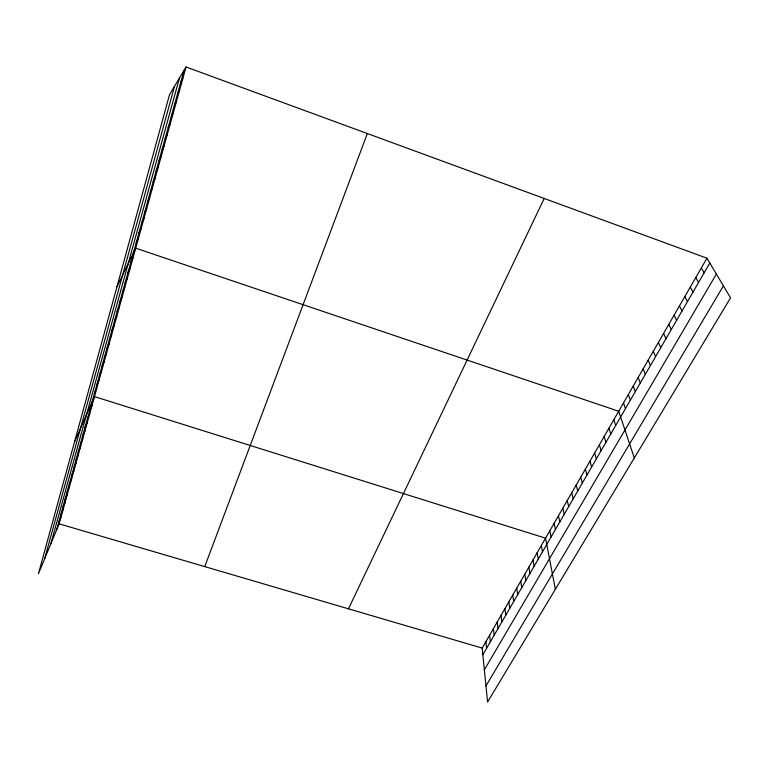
<?xml version="1.0" encoding="UTF-8"?>
<svg xmlns="http://www.w3.org/2000/svg" width="769" height="769" viewBox="0 0 769 769"><rect width="100%" height="100%" fill="white"/><g stroke="black" fill="none" stroke-linecap="round" stroke-linejoin="round"><path stroke-width="1.15" d="M44.65 558.794L174.525 86.291M50.812 543.923L179.465 78.025M56.579 529.985L184.041 70.344M186.05 66.99L169.507 94.702L38.45 573.761L59.126 523.843L186.05 66.99L706.942 258.201L730.55 297.843L487.584 702.01L482.192 648.094L706.942 258.201M204.756 566.618L367.342 133.537M58.646 522.536L61.184 516.432M62.837 507.434L65.365 501.388M60.732 515.019L63.26 508.943M64.952 499.783L67.48 493.765M69.258 484.259L71.777 478.318M67.095 492.054L69.614 486.075M71.44 476.396L73.949 470.484M73.641 468.456L76.141 462.573M75.862 460.439L78.361 454.594M78.111 452.345L80.601 446.539M82.658 435.936L85.138 430.207M80.38 444.184L82.86 438.417M84.965 427.612L87.435 421.921M87.301 419.211L89.762 413.559M89.656 410.723L92.107 405.119M74.497 441.992L94.472 396.602L545.557 538.175L555.353 589.285M94.424 393.507L96.865 387.989M96.846 384.769L99.278 379.3M99.297 375.954L101.719 370.533M101.768 367.044L104.18 361.67M104.257 358.046L106.66 352.721M106.776 348.963L109.169 343.685M109.323 339.783L111.707 334.563M111.899 330.516L114.273 325.345M114.494 321.154L116.859 316.04M117.119 311.695L119.464 306.639M119.762 302.14L122.108 297.142M122.444 292.489L124.77 287.548M125.145 282.732L127.462 277.859M127.875 272.88L130.182 268.064M348.463 608.827L544.192 198.46M130.643 262.931L132.931 258.173M116.984 286.683L135.709 248.176L618.718 411.261L634.3 457.949M136.161 243.004L138.43 238.38M138.92 233.045L141.179 228.489M141.717 222.981L143.957 218.492M144.534 212.821L146.764 208.389M147.379 202.545L149.599 198.191M150.263 192.163L152.464 187.886M153.175 181.676L155.357 177.466M156.107 171.074L158.279 166.94M159.077 160.356L161.23 156.309M162.086 149.532L164.22 145.552M165.124 138.583L167.238 134.69M168.19 127.519L170.285 123.713M171.295 116.33L173.371 112.61M174.428 105.026L176.486 101.393M177.601 93.597L179.638 90.05M482.855 654.746L709.816 263.036M180.802 82.033L182.83 78.582M484.364 669.828L716.381 274.043M485.97 685.89L723.418 285.866M59.126 523.843L482.192 648.094M701.338 267.939L704.144 272.832M695.782 277.571L698.531 282.521M690.283 287.106L692.965 292.124M684.843 296.555L687.457 301.621M679.45 305.899L682.007 311.032M674.115 315.155L676.614 320.346M668.828 324.326L671.27 329.565M663.599 333.4L665.983 338.696M658.418 342.388L660.744 347.732M653.285 351.289L655.553 356.681M648.209 360.103L650.42 365.544M643.172 368.832L645.335 374.33M638.183 377.483L640.298 383.02M633.252 386.048L635.309 391.632M628.36 394.526L630.369 400.159M623.515 402.937L625.476 408.608M613.816 419.759L615.671 425.517M608.961 428.189L610.769 433.985M604.146 436.532L605.914 442.367M599.387 444.79L601.098 450.672M594.668 452.979L596.331 458.901M589.996 461.083L591.611 467.043M585.363 469.119L586.939 475.107M580.778 477.078L582.306 483.105M576.231 484.96L577.721 491.026M571.723 492.775L573.174 498.87M567.262 500.513L568.666 506.646M562.841 508.184L564.206 514.346M558.457 515.778L559.784 521.978M554.122 523.314L555.401 529.543M549.816 530.773L551.065 537.031M541.328 545.5L542.491 551.815M537.137 552.767L538.271 559.111M532.994 559.967L534.08 566.33M528.87 567.109L529.928 573.501M524.794 574.183L525.813 580.595M520.757 581.191L521.738 587.631M516.749 588.141L517.7 594.61M512.769 595.033L513.692 601.521M508.838 601.867L509.722 608.385M504.925 608.644L505.781 615.181M501.061 615.363L501.878 621.91M497.216 622.015L498.004 628.59M493.41 628.619L494.169 635.213M489.642 635.165L490.362 641.779M485.902 641.654L486.594 648.296"/></g></svg>
